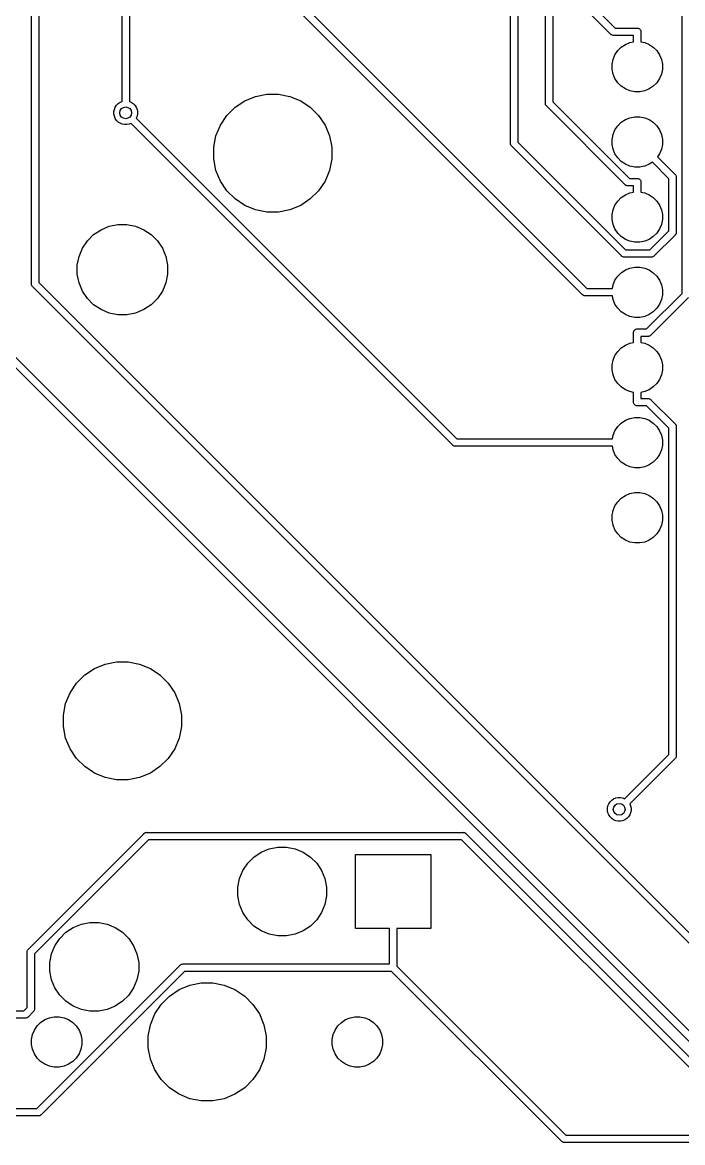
# Model space of a CAD drawing. Extents: x 1.2 to 14.9, y -4.9 to -0.3.
# Drawn here: x 11.752 to 12.63, y -4.623 to -3.134 of the extents above; entities that cross this region are included whole.
import ezdxf

# ---------------------------------------------------------------- set-up
doc = ezdxf.new("R2010")
doc.units = 0
doc.header["$MEASUREMENT"] = 0
doc.layers.add('BLACK', color=7, linetype='CONTINUOUS')

msp = doc.modelspace()

# ---------------------------------------------------------------- linework, layer by layer
at = {"layer": 'BLACK', "linetype": 'CONTINUOUS'}
for p, q in [((12.4477, -3.24091), (12.4477, -1.67535)), ((12.4575, -1.67356), (12.4575, -3.23911)), ((12.4014, -3.29455), (12.4014, -1.9594)), ((12.4112, -1.9576), (12.4112, -3.29275)), ((12.6298, -3.49398), (12.6298, -2.49835)), ((12.4972, -3.49581), (11.8597, -2.85831)), ((11.868, -2.85262), (12.5029, -3.48758)), ((11.7642, -3.48149), (11.7642, -2.96033)), ((11.774, -2.95854), (11.774, -3.47969)), ((11.8845, -3.23886), (11.8845, -2.95451)), ((11.8944, -2.95271), (11.8944, -3.23886)), ((12.535, -3.14954), (12.467, -3.08159)), ((12.4753, -3.0759), (12.5407, -3.14131)), ((12.5407, -3.14131), (12.5698, -3.14131)), ((12.5698, -3.14131), (12.57, -3.14128)), ((12.57, -3.14128), (12.5702, -3.14131)), ((12.5702, -3.14131), (12.571, -3.14138)), ((12.571, -3.14138), (12.5719, -3.14166)), ((12.5719, -3.14166), (12.5727, -3.14212)), ((12.5727, -3.14212), (12.5735, -3.14273)), ((12.5735, -3.14273), (12.5741, -3.14348)), ((12.5741, -3.14348), (12.5746, -3.14434)), ((12.5351, -3.14973), (12.535, -3.14954)), ((12.5353, -3.14988), (12.5351, -3.14973)), ((12.5359, -3.15034), (12.5353, -3.14988)), ((12.5367, -3.1508), (12.5359, -3.15034)), ((12.5377, -3.15108), (12.5367, -3.1508)), ((12.5384, -3.15115), (12.5377, -3.15108)), ((12.5386, -3.15117), (12.5384, -3.15115)), ((12.5384, -3.15115), (12.5384, -3.15115)), ((12.5389, -3.15115), (12.5386, -3.15117)), ((12.5651, -3.15115), (12.5389, -3.15115)), ((12.5651, -3.15936), (12.5651, -3.15115)), ((12.5746, -3.14434), (12.5749, -3.14526)), ((12.5749, -3.14526), (12.5749, -3.14623)), ((12.5749, -3.14623), (12.5749, -3.14647)), ((12.5749, -3.14647), (12.5749, -3.15936)), ((12.5403, -3.17665), (12.544, -3.17117)), ((12.544, -3.17117), (12.5487, -3.16651)), ((12.5487, -3.16651), (12.5541, -3.16284)), ((12.5541, -3.16284), (12.5602, -3.16032)), ((12.5602, -3.16032), (12.5651, -3.15936)), ((12.5749, -3.15936), (12.5798, -3.16032)), ((12.5798, -3.16032), (12.5859, -3.16284)), ((12.5859, -3.16284), (12.5913, -3.16651)), ((12.5913, -3.16651), (12.596, -3.17117)), ((12.596, -3.17117), (12.5997, -3.17665)), ((12.5365, -3.1892), (12.5378, -3.18274)), ((12.5378, -3.18274), (12.5403, -3.17665)), ((12.5997, -3.17665), (12.6022, -3.18274)), ((12.6022, -3.18274), (12.6035, -3.1892)), ((12.5365, -3.1958), (12.5365, -3.1892)), ((12.5378, -3.20226), (12.5365, -3.1958)), ((12.5403, -3.20835), (12.5378, -3.20226)), ((12.6022, -3.20226), (12.5997, -3.20835)), ((12.6035, -3.1958), (12.6022, -3.20226)), ((12.6035, -3.1892), (12.6035, -3.1958)), ((12.544, -3.21383), (12.5403, -3.20835)), ((12.5487, -3.21849), (12.544, -3.21383)), ((12.596, -3.21383), (12.5913, -3.21849)), ((12.5997, -3.20835), (12.596, -3.21383)), ((12.0478, -3.23793), (12.0621, -3.23202)), ((12.0621, -3.23202), (12.0773, -3.229)), ((12.0773, -3.229), (12.0927, -3.229)), ((12.0927, -3.229), (12.1079, -3.23202)), ((12.1079, -3.23202), (12.1222, -3.23793)), ((12.5541, -3.22216), (12.5487, -3.21849)), ((12.5602, -3.22468), (12.5541, -3.22216)), ((12.5667, -3.22596), (12.5602, -3.22468)), ((12.5733, -3.22596), (12.5667, -3.22596)), ((12.5798, -3.22468), (12.5733, -3.22596)), ((12.5859, -3.22216), (12.5798, -3.22468)), ((12.5913, -3.21849), (12.5859, -3.22216)), ((11.8743, -3.24927), (11.8755, -3.24641)), ((11.8755, -3.24641), (11.8772, -3.24383)), ((11.8772, -3.24383), (11.8794, -3.24163)), ((11.8794, -3.24163), (11.882, -3.23991)), ((11.882, -3.23991), (11.8845, -3.23886)), ((11.8944, -3.23886), (11.8969, -3.23991)), ((11.8969, -3.23991), (11.8995, -3.24163)), ((11.8995, -3.24163), (11.9017, -3.24383)), ((11.9017, -3.24383), (11.9034, -3.24641)), ((11.9034, -3.24641), (11.9046, -3.24927)), ((12.024, -3.25746), (12.035, -3.24653)), ((12.035, -3.24653), (12.0478, -3.23793)), ((12.1222, -3.23793), (12.135, -3.24653)), ((12.135, -3.24653), (12.146, -3.25746)), ((12.4477, -3.24115), (12.4477, -3.24091)), ((12.4477, -3.24139), (12.4477, -3.24115)), ((12.4478, -3.24211), (12.4477, -3.24139)), ((12.4477, -3.24139), (12.4477, -3.24139)), ((12.448, -3.24304), (12.4478, -3.24211)), ((12.4485, -3.2439), (12.448, -3.24304)), ((12.4491, -3.24465), (12.4485, -3.2439)), ((12.4493, -3.2448), (12.4491, -3.24465)), ((12.554, -3.34954), (12.4493, -3.2448)), ((12.4575, -3.23911), (12.5597, -3.34131)), ((11.8737, -3.25232), (11.8743, -3.24927)), ((11.8737, -3.25542), (11.8737, -3.25232)), ((11.8743, -3.25846), (11.8737, -3.25542)), ((11.8755, -3.26133), (11.8743, -3.25846)), ((11.8772, -3.2639), (11.8755, -3.26133)), ((11.9046, -3.25846), (11.9035, -3.261)), ((11.9035, -3.261), (12.3301, -3.68758)), ((11.9046, -3.24927), (11.9052, -3.25232)), ((11.9052, -3.25542), (11.9046, -3.25846)), ((11.9052, -3.25232), (11.9052, -3.25542)), ((12.0154, -3.27032), (12.024, -3.25746)), ((12.146, -3.25746), (12.1546, -3.27032)), ((12.5541, -3.26284), (12.5602, -3.26032)), ((12.5602, -3.26032), (12.5667, -3.25904)), ((12.5667, -3.25904), (12.5733, -3.25904)), ((12.5733, -3.25904), (12.5798, -3.26032)), ((12.5798, -3.26032), (12.5859, -3.26284)), ((11.8794, -3.2661), (11.8772, -3.2639)), ((11.882, -3.26782), (11.8794, -3.2661)), ((11.8848, -3.26901), (11.882, -3.26782)), ((11.8879, -3.26961), (11.8848, -3.26901)), ((11.891, -3.26961), (11.8879, -3.26961)), ((11.894, -3.26901), (11.891, -3.26961)), ((11.8966, -3.26796), (11.894, -3.26901)), ((12.3244, -3.69581), (11.8966, -3.26796)), ((12.0095, -3.2846), (12.0154, -3.27032)), ((12.1546, -3.27032), (12.1605, -3.2846)), ((12.5378, -3.28274), (12.5403, -3.27665)), ((12.5403, -3.27665), (12.544, -3.27117)), ((12.544, -3.27117), (12.5487, -3.26651)), ((12.5487, -3.26651), (12.5541, -3.26284)), ((12.5859, -3.26284), (12.5913, -3.26651)), ((12.5913, -3.26651), (12.596, -3.27117)), ((12.596, -3.27117), (12.5997, -3.27665)), ((12.5997, -3.27665), (12.6022, -3.28274)), ((12.0065, -3.29977), (12.0095, -3.2846)), ((12.1605, -3.2846), (12.1635, -3.29977)), ((12.5365, -3.2892), (12.5378, -3.28274)), ((12.5365, -3.2958), (12.5365, -3.2892)), ((12.6022, -3.28274), (12.6035, -3.2892)), ((12.6035, -3.2892), (12.6035, -3.2958)), ((12.0065, -3.31523), (12.0065, -3.29977)), ((12.1635, -3.29977), (12.1635, -3.31523)), ((12.4014, -3.29479), (12.4014, -3.29455)), ((12.4014, -3.29503), (12.4014, -3.29479)), ((12.4015, -3.29575), (12.4014, -3.29503)), ((12.4014, -3.29503), (12.4014, -3.29503)), ((12.4018, -3.29668), (12.4015, -3.29575)), ((12.4022, -3.29753), (12.4018, -3.29668)), ((12.4028, -3.29828), (12.4022, -3.29753)), ((12.403, -3.29844), (12.4028, -3.29828)), ((12.5488, -3.44423), (12.403, -3.29844)), ((12.4112, -3.29275), (12.5545, -3.436)), ((12.5378, -3.30226), (12.5365, -3.2958)), ((12.5403, -3.30835), (12.5378, -3.30226)), ((12.6022, -3.30226), (12.5997, -3.30835)), ((12.6035, -3.2958), (12.6022, -3.30226)), ((12.0095, -3.3304), (12.0065, -3.31523)), ((12.1635, -3.31523), (12.1605, -3.3304)), ((12.544, -3.31383), (12.5403, -3.30835)), ((12.5487, -3.31849), (12.544, -3.31383)), ((12.5541, -3.32216), (12.5487, -3.31849)), ((12.5602, -3.32468), (12.5541, -3.32216)), ((12.5859, -3.32216), (12.5798, -3.32468)), ((12.59, -3.31941), (12.5859, -3.32216)), ((12.612, -3.34148), (12.59, -3.31941)), ((12.5997, -3.30835), (12.5969, -3.31245)), ((12.5969, -3.31245), (12.6203, -3.33579)), ((12.0154, -3.34468), (12.0095, -3.3304)), ((12.1605, -3.3304), (12.1546, -3.34468)), ((12.5667, -3.32596), (12.5602, -3.32468)), ((12.5733, -3.32596), (12.5667, -3.32596)), ((12.5798, -3.32468), (12.5733, -3.32596)), ((12.6203, -3.33579), (12.6204, -3.33595)), ((12.6204, -3.33595), (12.6206, -3.33614)), ((12.6206, -3.33614), (12.6206, -3.33614)), ((12.6206, -3.33614), (12.6209, -3.33646)), ((12.6209, -3.33646), (12.6211, -3.3367)), ((12.6211, -3.3367), (12.6215, -3.33755)), ((12.024, -3.35754), (12.0154, -3.34468)), ((12.1546, -3.34468), (12.146, -3.35754)), ((12.5542, -3.34972), (12.554, -3.34954)), ((12.5544, -3.34988), (12.5542, -3.34972)), ((12.5549, -3.35034), (12.5544, -3.34988)), ((12.5557, -3.35075), (12.5549, -3.35034)), ((12.5558, -3.3508), (12.5557, -3.35075)), ((12.5567, -3.35108), (12.5558, -3.3508)), ((12.5574, -3.35115), (12.5567, -3.35108)), ((12.5577, -3.35117), (12.5574, -3.35115)), ((12.5574, -3.35115), (12.5574, -3.35115)), ((12.5579, -3.35115), (12.5577, -3.35117)), ((12.5651, -3.35115), (12.5579, -3.35115)), ((12.5597, -3.34131), (12.5698, -3.34131)), ((12.5651, -3.35936), (12.5651, -3.35115)), ((12.5698, -3.34131), (12.57, -3.34128)), ((12.57, -3.34128), (12.5702, -3.34131)), ((12.5702, -3.34131), (12.571, -3.34138)), ((12.571, -3.34138), (12.5719, -3.34166)), ((12.5719, -3.34166), (12.5727, -3.34212)), ((12.5727, -3.34212), (12.5735, -3.34273)), ((12.5735, -3.34273), (12.5741, -3.34348)), ((12.5741, -3.34348), (12.5746, -3.34434)), ((12.5746, -3.34434), (12.5749, -3.34526)), ((12.5749, -3.34526), (12.5749, -3.34623)), ((12.5749, -3.34623), (12.5749, -3.34647)), ((12.5749, -3.34647), (12.5749, -3.35936)), ((12.612, -3.41068), (12.612, -3.34148)), ((12.6215, -3.33755), (12.6218, -3.33848)), ((12.6218, -3.33848), (12.6219, -3.3392)), ((12.6219, -3.3392), (12.6219, -3.3392)), ((12.6219, -3.3392), (12.6219, -3.33944)), ((12.6219, -3.33944), (12.6219, -3.33969)), ((12.6219, -3.33969), (12.6219, -3.41248)), ((12.035, -3.36847), (12.024, -3.35754)), ((12.146, -3.35754), (12.135, -3.36847)), ((12.544, -3.37117), (12.5487, -3.36651)), ((12.5487, -3.36651), (12.5541, -3.36284)), ((12.5541, -3.36284), (12.5602, -3.36032)), ((12.5602, -3.36032), (12.5651, -3.35936)), ((12.5749, -3.35936), (12.5798, -3.36032)), ((12.5798, -3.36032), (12.5859, -3.36284)), ((12.5859, -3.36284), (12.5913, -3.36651)), ((12.5913, -3.36651), (12.596, -3.37117)), ((12.0478, -3.37707), (12.035, -3.36847)), ((12.0621, -3.38298), (12.0478, -3.37707)), ((12.1222, -3.37707), (12.1079, -3.38298)), ((12.135, -3.36847), (12.1222, -3.37707)), ((12.5378, -3.38274), (12.5403, -3.37665)), ((12.5403, -3.37665), (12.544, -3.37117)), ((12.596, -3.37117), (12.5997, -3.37665)), ((12.5997, -3.37665), (12.6022, -3.38274)), ((12.0773, -3.386), (12.0621, -3.38298)), ((12.0927, -3.386), (12.0773, -3.386)), ((12.1079, -3.38298), (12.0927, -3.386)), ((12.5365, -3.3892), (12.5378, -3.38274)), ((12.5365, -3.3958), (12.5365, -3.3892)), ((12.5378, -3.40226), (12.5365, -3.3958)), ((12.6022, -3.38274), (12.6035, -3.3892)), ((12.6035, -3.3958), (12.6022, -3.40226)), ((12.6035, -3.3892), (12.6035, -3.3958)), ((11.8468, -3.41589), (11.8566, -3.40933)), ((11.8566, -3.40933), (11.8675, -3.40481)), ((11.8675, -3.40481), (11.8791, -3.4025)), ((11.8791, -3.4025), (11.8909, -3.4025)), ((11.8909, -3.4025), (11.9025, -3.40481)), ((11.9025, -3.40481), (11.9134, -3.40933)), ((11.9134, -3.40933), (11.9232, -3.41589)), ((12.5403, -3.40835), (12.5378, -3.40226)), ((12.544, -3.41383), (12.5403, -3.40835)), ((12.5867, -3.436), (12.612, -3.41068)), ((12.5997, -3.40835), (12.596, -3.41383)), ((12.6022, -3.40226), (12.5997, -3.40835)), ((11.8318, -3.43408), (11.8384, -3.42425)), ((11.8384, -3.42425), (11.8468, -3.41589)), ((11.9232, -3.41589), (11.9316, -3.42425)), ((11.9316, -3.42425), (11.9382, -3.43408)), ((12.5487, -3.41849), (12.544, -3.41383)), ((12.5541, -3.42216), (12.5487, -3.41849)), ((12.5602, -3.42468), (12.5541, -3.42216)), ((12.5667, -3.42596), (12.5602, -3.42468)), ((12.5733, -3.42596), (12.5667, -3.42596)), ((12.5798, -3.42468), (12.5733, -3.42596)), ((12.5859, -3.42216), (12.5798, -3.42468)), ((12.5913, -3.41849), (12.5859, -3.42216)), ((12.596, -3.41383), (12.5913, -3.41849)), ((12.6203, -3.41637), (12.5924, -3.44423)), ((12.6204, -3.41621), (12.6203, -3.41637)), ((12.6209, -3.41563), (12.6204, -3.41621)), ((12.6211, -3.41546), (12.6209, -3.41563)), ((12.6215, -3.41461), (12.6211, -3.41546)), ((12.6216, -3.41437), (12.6215, -3.41461)), ((12.6218, -3.41368), (12.6216, -3.41437)), ((12.6219, -3.41296), (12.6218, -3.41368)), ((12.6219, -3.41248), (12.6219, -3.41272)), ((12.6219, -3.41272), (12.6219, -3.41296)), ((12.6219, -3.41296), (12.6219, -3.41296)), ((11.8273, -3.445), (11.8318, -3.43408)), ((11.9382, -3.43408), (11.9427, -3.445)), ((12.5545, -3.436), (12.5867, -3.436)), ((11.825, -3.45659), (11.8273, -3.445)), ((11.9427, -3.445), (11.945, -3.45659)), ((12.549, -3.44442), (12.5488, -3.44423)), ((12.5492, -3.44458), (12.549, -3.44442)), ((12.5494, -3.44481), (12.5492, -3.44458)), ((12.5492, -3.44458), (12.5492, -3.44458)), ((12.5497, -3.44504), (12.5494, -3.44481)), ((12.5506, -3.44549), (12.5497, -3.44504)), ((12.5515, -3.44578), (12.5506, -3.44549)), ((12.5522, -3.44585), (12.5515, -3.44578)), ((12.5525, -3.44587), (12.5522, -3.44585)), ((12.5522, -3.44585), (12.5522, -3.44585)), ((12.5527, -3.44585), (12.5525, -3.44587)), ((12.5885, -3.44585), (12.5527, -3.44585)), ((12.5887, -3.44587), (12.5885, -3.44585)), ((12.589, -3.44585), (12.5887, -3.44587)), ((12.5897, -3.44578), (12.589, -3.44585)), ((12.589, -3.44585), (12.589, -3.44585)), ((12.5906, -3.44549), (12.5897, -3.44578)), ((12.5915, -3.44504), (12.5906, -3.44549)), ((12.5922, -3.44442), (12.5915, -3.44504)), ((12.5924, -3.44423), (12.5922, -3.44442)), ((11.825, -3.46841), (11.825, -3.45659)), ((11.8273, -3.48), (11.825, -3.46841)), ((11.945, -3.46841), (11.9427, -3.48)), ((11.945, -3.45659), (11.945, -3.46841)), ((12.5403, -3.47665), (12.544, -3.47117)), ((12.544, -3.47117), (12.5487, -3.46651)), ((12.5487, -3.46651), (12.5541, -3.46284)), ((12.5541, -3.46284), (12.5602, -3.46032)), ((12.5602, -3.46032), (12.5667, -3.45904)), ((12.5667, -3.45904), (12.5733, -3.45904)), ((12.5733, -3.45904), (12.5798, -3.46032)), ((12.5798, -3.46032), (12.5859, -3.46284)), ((12.5859, -3.46284), (12.5913, -3.46651)), ((12.5913, -3.46651), (12.596, -3.47117)), ((12.596, -3.47117), (12.5997, -3.47665)), ((11.7641, -3.48173), (11.7642, -3.48149)), ((11.7642, -3.48197), (11.7641, -3.48173)), ((11.7642, -3.4827), (11.7642, -3.48197)), ((11.7642, -3.48197), (11.7642, -3.48197)), ((11.7645, -3.48362), (11.7642, -3.4827)), ((11.765, -3.48448), (11.7645, -3.48362)), ((11.7656, -3.48523), (11.765, -3.48448)), ((11.7658, -3.48538), (11.7656, -3.48523)), ((12.6737, -4.39331), (11.7658, -3.48538)), ((11.774, -3.47969), (12.6794, -4.38508)), ((11.8318, -3.49092), (11.8273, -3.48)), ((11.9427, -3.48), (11.9382, -3.49092)), ((12.5369, -3.48758), (12.5378, -3.48274)), ((12.5378, -3.48274), (12.5403, -3.47665)), ((12.5997, -3.47665), (12.6022, -3.48274)), ((12.6022, -3.48274), (12.6035, -3.4892)), ((11.8384, -3.50075), (11.8318, -3.49092)), ((11.8468, -3.50911), (11.8384, -3.50075)), ((11.9316, -3.50075), (11.9232, -3.50911)), ((11.9382, -3.49092), (11.9316, -3.50075)), ((12.4974, -3.496), (12.4972, -3.49581)), ((12.4976, -3.49615), (12.4974, -3.496)), ((12.4981, -3.49661), (12.4976, -3.49615)), ((12.4987, -3.49689), (12.4981, -3.49661)), ((12.499, -3.49707), (12.4987, -3.49689)), ((12.4999, -3.49735), (12.499, -3.49707)), ((12.5006, -3.49742), (12.4999, -3.49735)), ((12.5009, -3.49744), (12.5006, -3.49742)), ((12.5006, -3.49742), (12.5006, -3.49742)), ((12.5011, -3.49742), (12.5009, -3.49744)), ((12.5369, -3.49742), (12.5011, -3.49742)), ((12.5029, -3.48758), (12.5369, -3.48758)), ((12.5378, -3.50226), (12.5369, -3.49742)), ((12.5824, -3.54131), (12.6298, -3.49398)), ((12.638, -3.49967), (12.5881, -3.54954)), ((12.6035, -3.4958), (12.6022, -3.50226)), ((12.6035, -3.4892), (12.6035, -3.4958)), ((11.8566, -3.51567), (11.8468, -3.50911)), ((11.8675, -3.52019), (11.8566, -3.51567)), ((11.9134, -3.51567), (11.9025, -3.52019)), ((11.9232, -3.50911), (11.9134, -3.51567)), ((12.5403, -3.50835), (12.5378, -3.50226)), ((12.544, -3.51383), (12.5403, -3.50835)), ((12.5487, -3.51849), (12.544, -3.51383)), ((12.596, -3.51383), (12.5913, -3.51849)), ((12.5997, -3.50835), (12.596, -3.51383)), ((12.6022, -3.50226), (12.5997, -3.50835)), ((11.8791, -3.5225), (11.8675, -3.52019)), ((11.8909, -3.5225), (11.8791, -3.5225)), ((11.9025, -3.52019), (11.8909, -3.5225)), ((12.5541, -3.52216), (12.5487, -3.51849)), ((12.5602, -3.52468), (12.5541, -3.52216)), ((12.5667, -3.52596), (12.5602, -3.52468)), ((12.5733, -3.52596), (12.5667, -3.52596)), ((12.5798, -3.52468), (12.5733, -3.52596)), ((12.5859, -3.52216), (12.5798, -3.52468)), ((12.5913, -3.51849), (12.5859, -3.52216)), ((12.5651, -3.54526), (12.5654, -3.54434)), ((12.5651, -3.54623), (12.5651, -3.54526)), ((12.5654, -3.54434), (12.5659, -3.54348)), ((12.5659, -3.54348), (12.5665, -3.54273)), ((12.5665, -3.54273), (12.5673, -3.54212)), ((12.5673, -3.54212), (12.5681, -3.54166)), ((12.5681, -3.54166), (12.569, -3.54138)), ((12.569, -3.54138), (12.5698, -3.54131)), ((12.5698, -3.54131), (12.57, -3.54128)), ((12.5698, -3.54131), (12.5698, -3.54131)), ((12.57, -3.54128), (12.5702, -3.54131)), ((12.5702, -3.54131), (12.5824, -3.54131)), ((11.7132, -3.54933), (12.7403, -4.57639)), ((12.5541, -3.56284), (12.5602, -3.56032)), ((12.5602, -3.56032), (12.5651, -3.55936)), ((12.5651, -3.54647), (12.5651, -3.54623)), ((12.5651, -3.55936), (12.5651, -3.54647)), ((12.5842, -3.55115), (12.5749, -3.55115)), ((12.5749, -3.55115), (12.5749, -3.55936)), ((12.5749, -3.55936), (12.5798, -3.56032)), ((12.5798, -3.56032), (12.5859, -3.56284)), ((12.5845, -3.55117), (12.5842, -3.55115)), ((12.5847, -3.55115), (12.5845, -3.55117)), ((12.5854, -3.55108), (12.5847, -3.55115)), ((12.5847, -3.55115), (12.5847, -3.55115)), ((12.5864, -3.5508), (12.5854, -3.55108)), ((12.5872, -3.55034), (12.5864, -3.5508)), ((12.588, -3.54973), (12.5872, -3.55034)), ((12.5881, -3.54954), (12.588, -3.54973)), ((12.7346, -4.58462), (11.7132, -3.56325)), ((12.5403, -3.57665), (12.544, -3.57117)), ((12.544, -3.57117), (12.5487, -3.56651)), ((12.5487, -3.56651), (12.5541, -3.56284)), ((12.5859, -3.56284), (12.5913, -3.56651)), ((12.5913, -3.56651), (12.596, -3.57117)), ((12.596, -3.57117), (12.5997, -3.57665)), ((12.5365, -3.5892), (12.5378, -3.58274)), ((12.5365, -3.5958), (12.5365, -3.5892)), ((12.5378, -3.58274), (12.5403, -3.57665)), ((12.5997, -3.57665), (12.6022, -3.58274)), ((12.6022, -3.58274), (12.6035, -3.5892)), ((12.6035, -3.5892), (12.6035, -3.5958)), ((12.5378, -3.60226), (12.5365, -3.5958)), ((12.5403, -3.60835), (12.5378, -3.60226)), ((12.6022, -3.60226), (12.5997, -3.60835)), ((12.6035, -3.5958), (12.6022, -3.60226)), ((12.544, -3.61383), (12.5403, -3.60835)), ((12.5487, -3.61849), (12.544, -3.61383)), ((12.5541, -3.62216), (12.5487, -3.61849)), ((12.5913, -3.61849), (12.5859, -3.62216)), ((12.596, -3.61383), (12.5913, -3.61849)), ((12.5997, -3.60835), (12.596, -3.61383)), ((12.5602, -3.62468), (12.5541, -3.62216)), ((12.5651, -3.62564), (12.5602, -3.62468)), ((12.5651, -3.63853), (12.5651, -3.62564)), ((12.5798, -3.62468), (12.5749, -3.62564)), ((12.5749, -3.62564), (12.5749, -3.63385)), ((12.5749, -3.63385), (12.5842, -3.63385)), ((12.5859, -3.62216), (12.5798, -3.62468)), ((12.5842, -3.63385), (12.5845, -3.63383)), ((12.5845, -3.63383), (12.5847, -3.63385)), ((12.5847, -3.63385), (12.5847, -3.63385)), ((12.5847, -3.63385), (12.5854, -3.63392)), ((12.5854, -3.63392), (12.5864, -3.6342)), ((12.5864, -3.6342), (12.5872, -3.63466)), ((12.5872, -3.63466), (12.588, -3.63528)), ((12.5651, -3.63877), (12.5651, -3.63853)), ((12.5651, -3.63974), (12.5651, -3.63877)), ((12.5654, -3.64066), (12.5651, -3.63974)), ((12.5659, -3.64152), (12.5654, -3.64066)), ((12.5665, -3.64227), (12.5659, -3.64152)), ((12.5673, -3.64288), (12.5665, -3.64227)), ((12.5681, -3.64334), (12.5673, -3.64288)), ((12.569, -3.64362), (12.5681, -3.64334)), ((12.5698, -3.64369), (12.569, -3.64362)), ((12.57, -3.64372), (12.5698, -3.64369)), ((12.5698, -3.64369), (12.5698, -3.64369)), ((12.5702, -3.64369), (12.57, -3.64372)), ((12.5824, -3.64369), (12.5702, -3.64369)), ((12.6121, -3.67336), (12.5824, -3.64369)), ((12.588, -3.63528), (12.5881, -3.63546)), ((12.5881, -3.63546), (12.6203, -3.66767)), ((12.5487, -3.66651), (12.5541, -3.66284)), ((12.5541, -3.66284), (12.5602, -3.66032)), ((12.5602, -3.66032), (12.5667, -3.65904)), ((12.5667, -3.65904), (12.5733, -3.65904)), ((12.5733, -3.65904), (12.5798, -3.66032)), ((12.5798, -3.66032), (12.5859, -3.66284)), ((12.5859, -3.66284), (12.5913, -3.66651)), ((12.5378, -3.68274), (12.5403, -3.67665)), ((12.5403, -3.67665), (12.544, -3.67117)), ((12.544, -3.67117), (12.5487, -3.66651)), ((12.5913, -3.66651), (12.596, -3.67117)), ((12.596, -3.67117), (12.5997, -3.67665)), ((12.5997, -3.67665), (12.6022, -3.68274)), ((12.6121, -4.10712), (12.6121, -3.67336)), ((12.6203, -3.66767), (12.6205, -3.66782)), ((12.6205, -3.66782), (12.6207, -3.66801)), ((12.6207, -3.66801), (12.6207, -3.66801)), ((12.6207, -3.66801), (12.621, -3.66847)), ((12.621, -3.66847), (12.6211, -3.66857)), ((12.6211, -3.66857), (12.6216, -3.66943)), ((12.6216, -3.66943), (12.6219, -3.67035)), ((12.6219, -3.67035), (12.6219, -3.67108)), ((12.6219, -3.67108), (12.6219, -3.67108)), ((12.6219, -3.67108), (12.622, -3.67132)), ((12.622, -3.67132), (12.6219, -3.67156)), ((12.6219, -3.67156), (12.6219, -4.10892)), ((12.3301, -3.68758), (12.5369, -3.68758)), ((12.5369, -3.68758), (12.5378, -3.68274)), ((12.6022, -3.68274), (12.6035, -3.6892)), ((12.6035, -3.6892), (12.6035, -3.6958)), ((12.3246, -3.696), (12.3244, -3.69581)), ((12.3248, -3.69615), (12.3246, -3.696)), ((12.3253, -3.69661), (12.3248, -3.69615)), ((12.3248, -3.69615), (12.3248, -3.69615)), ((12.3262, -3.69707), (12.3253, -3.69661)), ((12.3271, -3.69735), (12.3262, -3.69707)), ((12.3278, -3.69742), (12.3271, -3.69735)), ((12.3281, -3.69745), (12.3278, -3.69742)), ((12.3278, -3.69742), (12.3278, -3.69742)), ((12.3283, -3.69742), (12.3281, -3.69745)), ((12.5369, -3.69742), (12.3283, -3.69742)), ((12.5378, -3.70226), (12.5369, -3.69742)), ((12.5403, -3.70835), (12.5378, -3.70226)), ((12.544, -3.71383), (12.5403, -3.70835)), ((12.5997, -3.70835), (12.596, -3.71383)), ((12.6022, -3.70226), (12.5997, -3.70835)), ((12.6035, -3.6958), (12.6022, -3.70226)), ((12.5487, -3.71849), (12.544, -3.71383)), ((12.5541, -3.72216), (12.5487, -3.71849)), ((12.5602, -3.72468), (12.5541, -3.72216)), ((12.5859, -3.72216), (12.5798, -3.72468)), ((12.5913, -3.71849), (12.5859, -3.72216)), ((12.596, -3.71383), (12.5913, -3.71849)), ((12.5667, -3.72596), (12.5602, -3.72468)), ((12.5733, -3.72596), (12.5667, -3.72596)), ((12.5798, -3.72468), (12.5733, -3.72596)), ((12.544, -3.77117), (12.5487, -3.76651)), ((12.5487, -3.76651), (12.5541, -3.76284)), ((12.5541, -3.76284), (12.5602, -3.76032)), ((12.5602, -3.76032), (12.5667, -3.75904)), ((12.5667, -3.75904), (12.5733, -3.75904)), ((12.5733, -3.75904), (12.5798, -3.76032)), ((12.5798, -3.76032), (12.5859, -3.76284)), ((12.5859, -3.76284), (12.5913, -3.76651)), ((12.5913, -3.76651), (12.596, -3.77117)), ((12.5365, -3.7892), (12.5378, -3.78274)), ((12.5378, -3.78274), (12.5403, -3.77665)), ((12.5403, -3.77665), (12.544, -3.77117)), ((12.596, -3.77117), (12.5997, -3.77665)), ((12.5997, -3.77665), (12.6022, -3.78274)), ((12.6022, -3.78274), (12.6035, -3.7892)), ((12.5365, -3.7958), (12.5365, -3.7892)), ((12.5378, -3.80226), (12.5365, -3.7958)), ((12.6035, -3.7958), (12.6022, -3.80226)), ((12.6035, -3.7892), (12.6035, -3.7958)), ((12.5403, -3.80835), (12.5378, -3.80226)), ((12.544, -3.81383), (12.5403, -3.80835)), ((12.5487, -3.81849), (12.544, -3.81383)), ((12.596, -3.81383), (12.5913, -3.81849)), ((12.5997, -3.80835), (12.596, -3.81383)), ((12.6022, -3.80226), (12.5997, -3.80835)), ((12.5541, -3.82216), (12.5487, -3.81849)), ((12.5602, -3.82468), (12.5541, -3.82216)), ((12.5667, -3.82596), (12.5602, -3.82468)), ((12.5733, -3.82596), (12.5667, -3.82596)), ((12.5798, -3.82468), (12.5733, -3.82596)), ((12.5859, -3.82216), (12.5798, -3.82468)), ((12.5913, -3.81849), (12.5859, -3.82216)), ((11.8478, -3.99293), (11.8621, -3.98702)), ((11.8621, -3.98702), (11.8773, -3.984)), ((11.8773, -3.984), (11.8927, -3.984)), ((11.8927, -3.984), (11.9079, -3.98702)), ((11.9079, -3.98702), (11.9222, -3.99293)), ((11.824, -4.01246), (11.835, -4.00153)), ((11.835, -4.00153), (11.8478, -3.99293)), ((11.9222, -3.99293), (11.935, -4.00153)), ((11.935, -4.00153), (11.946, -4.01246)), ((11.8154, -4.02532), (11.824, -4.01246)), ((11.946, -4.01246), (11.9546, -4.02532)), ((11.8095, -4.0396), (11.8154, -4.02532)), ((11.9546, -4.02532), (11.9605, -4.0396)), ((11.8065, -4.05477), (11.8095, -4.0396)), ((11.9605, -4.0396), (11.9635, -4.05477)), ((11.8065, -4.07023), (11.8065, -4.05477)), ((11.9635, -4.05477), (11.9635, -4.07023)), ((11.8095, -4.0854), (11.8065, -4.07023)), ((11.9635, -4.07023), (11.9605, -4.0854)), ((11.8154, -4.09968), (11.8095, -4.0854)), ((11.9605, -4.0854), (11.9546, -4.09968)), ((11.824, -4.11254), (11.8154, -4.09968)), ((11.9546, -4.09968), (11.946, -4.11254)), ((12.5531, -4.16613), (12.6121, -4.10712)), ((12.6211, -4.11191), (12.6207, -4.11247)), ((12.6216, -4.11105), (12.6211, -4.11191)), ((12.6211, -4.11191), (12.6211, -4.11191)), ((12.6219, -4.11013), (12.6216, -4.11105)), ((12.6219, -4.10892), (12.622, -4.10916)), ((12.622, -4.10916), (12.6219, -4.1094)), ((12.6219, -4.1094), (12.6219, -4.1094)), ((12.6219, -4.1094), (12.6219, -4.11013)), ((11.835, -4.12347), (11.824, -4.11254)), ((11.8478, -4.13207), (11.835, -4.12347)), ((11.935, -4.12347), (11.9222, -4.13207)), ((11.946, -4.11254), (11.935, -4.12347)), ((12.6203, -4.11281), (12.56, -4.17309)), ((12.6205, -4.11266), (12.6203, -4.11281)), ((12.6207, -4.11247), (12.6205, -4.11266)), ((12.6207, -4.11247), (12.6207, -4.11247)), ((11.8621, -4.13798), (11.8478, -4.13207)), ((11.8773, -4.141), (11.8621, -4.13798)), ((11.8927, -4.141), (11.8773, -4.141)), ((11.9079, -4.13798), (11.8927, -4.141)), ((11.9222, -4.13207), (11.9079, -4.13798)), ((12.532, -4.17276), (12.5337, -4.17019)), ((12.5337, -4.17019), (12.5359, -4.16799)), ((12.5359, -4.16799), (12.5385, -4.16627)), ((12.5385, -4.16627), (12.5414, -4.16508)), ((12.5414, -4.16508), (12.5444, -4.16448)), ((12.5444, -4.16448), (12.5475, -4.16448)), ((12.5475, -4.16448), (12.5505, -4.16508)), ((12.5505, -4.16508), (12.5531, -4.16613)), ((12.5302, -4.17867), (12.5308, -4.17563)), ((12.5302, -4.18178), (12.5302, -4.17867)), ((12.5308, -4.18482), (12.5302, -4.18178)), ((12.5308, -4.17563), (12.532, -4.17276)), ((12.532, -4.18768), (12.5308, -4.18482)), ((12.5611, -4.18482), (12.5599, -4.18768)), ((12.56, -4.17309), (12.5611, -4.17563)), ((12.5611, -4.17563), (12.5617, -4.17867)), ((12.5617, -4.18178), (12.5611, -4.18482)), ((12.5617, -4.17867), (12.5617, -4.18178)), ((12.5337, -4.19026), (12.532, -4.18768)), ((12.5359, -4.19246), (12.5337, -4.19026)), ((12.5385, -4.19418), (12.5359, -4.19246)), ((12.5414, -4.19537), (12.5385, -4.19418)), ((12.5444, -4.19597), (12.5414, -4.19537)), ((12.5475, -4.19597), (12.5444, -4.19597)), ((12.5505, -4.19537), (12.5475, -4.19597)), ((12.5534, -4.19418), (12.5505, -4.19537)), ((12.556, -4.19246), (12.5534, -4.19418)), ((12.5582, -4.19026), (12.556, -4.19246)), ((12.5599, -4.18768), (12.5582, -4.19026)), ((11.7598, -4.36651), (11.9139, -4.21242)), ((11.9139, -4.21242), (11.9141, -4.21223)), ((11.9141, -4.21223), (11.9142, -4.21208)), ((11.9142, -4.21208), (11.9148, -4.21162)), ((11.9142, -4.21208), (11.9142, -4.21208)), ((11.9148, -4.21162), (11.9157, -4.21116)), ((11.9157, -4.21116), (11.9166, -4.21088)), ((11.9166, -4.21088), (11.9173, -4.21081)), ((11.9173, -4.21081), (11.9176, -4.21078)), ((11.9173, -4.21081), (11.9173, -4.21081)), ((11.9176, -4.21078), (11.9178, -4.21081)), ((11.9178, -4.21081), (12.3379, -4.21081)), ((12.3379, -4.21081), (12.3381, -4.21078)), ((12.3381, -4.21078), (12.3384, -4.21081)), ((12.3384, -4.21081), (12.3384, -4.21081)), ((12.3384, -4.21081), (12.3391, -4.21088)), ((12.3391, -4.21088), (12.34, -4.21116)), ((12.34, -4.21116), (12.3409, -4.21162)), ((12.3409, -4.21162), (12.3416, -4.21223)), ((12.3416, -4.21223), (12.3418, -4.21242)), ((12.3418, -4.21242), (12.7252, -4.59586)), ((11.9196, -4.22065), (11.768, -4.3722)), ((12.3361, -4.22065), (11.9196, -4.22065)), ((12.0804, -4.23282), (12.0918, -4.23055)), ((12.0918, -4.23055), (12.1035, -4.23055)), ((12.1035, -4.23055), (12.1149, -4.23282)), ((12.7195, -4.60409), (12.3361, -4.22065)), ((12.0518, -4.25196), (12.06, -4.24374)), ((12.06, -4.24374), (12.0697, -4.23727)), ((12.0697, -4.23727), (12.0804, -4.23282)), ((12.1149, -4.23282), (12.1256, -4.23727)), ((12.1256, -4.23727), (12.1353, -4.24374)), ((12.1353, -4.24374), (12.1435, -4.25196)), ((12.1951, -4.33882), (12.1951, -4.24039)), ((12.1951, -4.24039), (12.2955, -4.24039)), ((12.2955, -4.24039), (12.2955, -4.33882)), ((12.0453, -4.26163), (12.0518, -4.25196)), ((12.1435, -4.25196), (12.15, -4.26163)), ((12.0386, -4.28379), (12.0409, -4.27238)), ((12.0409, -4.27238), (12.0453, -4.26163)), ((12.15, -4.26163), (12.1544, -4.27238)), ((12.1544, -4.27238), (12.1567, -4.28379)), ((12.0386, -4.29542), (12.0386, -4.28379)), ((12.1567, -4.28379), (12.1567, -4.29542)), ((12.0409, -4.30683), (12.0386, -4.29542)), ((12.1567, -4.29542), (12.1544, -4.30683)), ((12.0453, -4.31758), (12.0409, -4.30683)), ((12.0518, -4.32725), (12.0453, -4.31758)), ((12.15, -4.31758), (12.1435, -4.32725)), ((12.1544, -4.30683), (12.15, -4.31758)), ((11.8197, -4.33727), (11.8304, -4.33282)), ((11.8304, -4.33282), (11.8418, -4.33055)), ((11.8418, -4.33055), (11.8535, -4.33055)), ((11.8535, -4.33055), (11.8649, -4.33282)), ((11.8649, -4.33282), (11.8756, -4.33727)), ((12.06, -4.33548), (12.0518, -4.32725)), ((12.1435, -4.32725), (12.1353, -4.33548)), ((11.8018, -4.35196), (11.81, -4.34374)), ((11.81, -4.34374), (11.8197, -4.33727)), ((11.8756, -4.33727), (11.8853, -4.34374)), ((11.8853, -4.34374), (11.8935, -4.35196)), ((12.0697, -4.34194), (12.06, -4.33548)), ((12.0804, -4.34639), (12.0697, -4.34194)), ((12.0918, -4.34866), (12.0804, -4.34639)), ((12.1035, -4.34866), (12.0918, -4.34866)), ((12.1149, -4.34639), (12.1035, -4.34866)), ((12.1256, -4.34194), (12.1149, -4.34639)), ((12.1353, -4.33548), (12.1256, -4.34194)), ((12.2404, -4.33882), (12.1951, -4.33882)), ((12.2404, -4.38586), (12.2404, -4.33882)), ((12.2955, -4.33882), (12.2502, -4.33882)), ((12.2502, -4.33882), (12.2502, -4.38874)), ((11.7909, -4.37238), (11.7953, -4.36163)), ((11.7953, -4.36163), (11.8018, -4.35196)), ((11.8935, -4.35196), (11.9, -4.36163)), ((11.9, -4.36163), (11.9044, -4.37238)), ((11.7582, -4.36992), (11.7583, -4.3692)), ((11.7582, -4.37016), (11.7582, -4.36992)), ((11.7582, -4.36992), (11.7582, -4.36992)), ((11.7582, -4.3704), (11.7582, -4.37016)), ((11.7582, -4.44384), (11.7582, -4.3704)), ((11.7583, -4.3692), (11.7585, -4.36827)), ((11.7585, -4.36827), (11.759, -4.36741)), ((11.759, -4.36741), (11.7596, -4.36666)), ((11.7596, -4.36666), (11.7598, -4.36651)), ((11.768, -4.3722), (11.768, -4.44564)), ((11.7886, -4.38379), (11.7909, -4.37238)), ((11.9044, -4.37238), (11.9067, -4.38379)), ((11.7712, -4.57815), (11.9619, -4.38747)), ((11.7886, -4.39542), (11.7886, -4.38379)), ((11.9067, -4.38379), (11.9067, -4.39542)), ((11.9619, -4.38747), (11.962, -4.38728)), ((11.962, -4.38728), (11.9622, -4.38713)), ((11.9622, -4.38713), (11.9628, -4.38667)), ((11.9628, -4.38667), (11.9636, -4.38621)), ((11.9636, -4.38621), (11.9646, -4.38593)), ((11.9646, -4.38593), (11.9653, -4.38586)), ((11.9653, -4.38586), (11.9655, -4.38583)), ((11.9653, -4.38586), (11.9653, -4.38586)), ((11.9655, -4.38583), (11.9658, -4.38586)), ((11.9658, -4.38586), (12.2404, -4.38586)), ((12.2502, -4.38874), (12.475, -4.61359)), ((11.9676, -4.3957), (11.7769, -4.58638)), ((11.7909, -4.40683), (11.7886, -4.39542)), ((11.7953, -4.41758), (11.7909, -4.40683)), ((11.9044, -4.40683), (11.9, -4.41758)), ((11.9067, -4.39542), (11.9044, -4.40683)), ((12.2432, -4.3957), (11.9676, -4.3957)), ((12.4694, -4.62182), (12.2432, -4.3957)), ((11.8018, -4.42725), (11.7953, -4.41758)), ((11.9, -4.41758), (11.8935, -4.42725)), ((11.9476, -4.42863), (11.9605, -4.42004)), ((11.9605, -4.42004), (11.9747, -4.41412)), ((11.9747, -4.41412), (11.9899, -4.41111)), ((11.9899, -4.41111), (12.0054, -4.41111)), ((12.0054, -4.41111), (12.0205, -4.41412)), ((12.0205, -4.41412), (12.0348, -4.42004)), ((12.0348, -4.42004), (12.0477, -4.42863)), ((11.81, -4.43548), (11.8018, -4.42725)), ((11.8197, -4.44194), (11.81, -4.43548)), ((11.8853, -4.43548), (11.8756, -4.44194)), ((11.8935, -4.42725), (11.8853, -4.43548)), ((11.9281, -4.45242), (11.9367, -4.43957)), ((11.9367, -4.43957), (11.9476, -4.42863)), ((12.0477, -4.42863), (12.0586, -4.43957)), ((12.0586, -4.43957), (12.0672, -4.45242)), ((11.4192, -4.44823), (11.7538, -4.44823)), ((11.7538, -4.44823), (11.7582, -4.44384)), ((11.7664, -4.44953), (11.7595, -4.45646)), ((11.7666, -4.44937), (11.7664, -4.44953)), ((11.7668, -4.44919), (11.7666, -4.44937)), ((11.7672, -4.44863), (11.7668, -4.44919)), ((11.7677, -4.44777), (11.7672, -4.44863)), ((11.768, -4.44684), (11.7677, -4.44763)), ((11.7677, -4.44763), (11.7677, -4.44777)), ((11.768, -4.44564), (11.7681, -4.44588)), ((11.7681, -4.44588), (11.768, -4.44612)), ((11.768, -4.44612), (11.768, -4.44612)), ((11.768, -4.44612), (11.768, -4.44684)), ((11.8304, -4.44639), (11.8197, -4.44194)), ((11.8418, -4.44866), (11.8304, -4.44639)), ((11.8535, -4.44866), (11.8418, -4.44866)), ((11.8649, -4.44639), (11.8535, -4.44866)), ((11.8756, -4.44194), (11.8649, -4.44639)), ((11.9222, -4.46671), (11.9281, -4.45242)), ((12.0672, -4.45242), (12.0731, -4.46671)), ((11.7556, -4.45807), (11.4174, -4.45807)), ((11.7558, -4.4581), (11.7556, -4.45807)), ((11.7561, -4.45807), (11.7558, -4.4581)), ((11.7568, -4.458), (11.7561, -4.45807)), ((11.7561, -4.45807), (11.7561, -4.45807)), ((11.7577, -4.45772), (11.7568, -4.458)), ((11.7586, -4.45727), (11.7577, -4.45772)), ((11.7593, -4.45665), (11.7586, -4.45727)), ((11.7595, -4.45646), (11.7593, -4.45665)), ((11.768, -4.47374), (11.7716, -4.46825)), ((11.7716, -4.46825), (11.7763, -4.46359)), ((11.7763, -4.46359), (11.7818, -4.45992)), ((11.7818, -4.45992), (11.7879, -4.45739)), ((11.7879, -4.45739), (11.7943, -4.45611)), ((11.7943, -4.45611), (11.8009, -4.45611)), ((11.8009, -4.45611), (11.8074, -4.45739)), ((11.8074, -4.45739), (11.8135, -4.45992)), ((11.8135, -4.45992), (11.819, -4.46359)), ((11.819, -4.46359), (11.8237, -4.46825)), ((11.8237, -4.46825), (11.8273, -4.47374)), ((11.9191, -4.48187), (11.9222, -4.46671)), ((12.0731, -4.46671), (12.0761, -4.48187)), ((12.168, -4.47374), (12.1716, -4.46825)), ((12.1716, -4.46825), (12.1763, -4.46359)), ((12.1763, -4.46359), (12.1818, -4.45992)), ((12.1818, -4.45992), (12.1879, -4.45739)), ((12.1879, -4.45739), (12.1943, -4.45611)), ((12.1943, -4.45611), (12.2009, -4.45611)), ((12.2009, -4.45611), (12.2074, -4.45739)), ((12.2074, -4.45739), (12.2135, -4.45992)), ((12.2135, -4.45992), (12.219, -4.46359)), ((12.219, -4.46359), (12.2237, -4.46825)), ((12.2237, -4.46825), (12.2273, -4.47374)), ((11.7641, -4.48631), (11.7654, -4.47983)), ((11.7654, -4.47983), (11.768, -4.47374)), ((11.8273, -4.47374), (11.8299, -4.47983)), ((11.8299, -4.47983), (11.8311, -4.48631)), ((11.9191, -4.49734), (11.9191, -4.48187)), ((12.0761, -4.48187), (12.0761, -4.49734)), ((12.1641, -4.48631), (12.1654, -4.47983)), ((12.1654, -4.47983), (12.168, -4.47374)), ((12.2273, -4.47374), (12.2299, -4.47983)), ((12.2299, -4.47983), (12.2311, -4.48631)), ((11.7641, -4.49291), (11.7641, -4.48631)), ((11.7654, -4.49938), (11.7641, -4.49291)), ((11.8311, -4.49291), (11.8299, -4.49938)), ((11.8311, -4.48631), (11.8311, -4.49291)), ((11.9222, -4.5125), (11.9191, -4.49734)), ((12.0761, -4.49734), (12.0731, -4.5125)), ((12.1641, -4.49291), (12.1641, -4.48631)), ((12.1654, -4.49938), (12.1641, -4.49291)), ((12.2311, -4.49291), (12.2299, -4.49938)), ((12.2311, -4.48631), (12.2311, -4.49291)), ((11.768, -4.50547), (11.7654, -4.49938)), ((11.7716, -4.51096), (11.768, -4.50547)), ((11.7763, -4.51563), (11.7716, -4.51096)), ((11.8237, -4.51096), (11.819, -4.51563)), ((11.8273, -4.50547), (11.8237, -4.51096)), ((11.8299, -4.49938), (11.8273, -4.50547)), ((11.9281, -4.52679), (11.9222, -4.5125)), ((12.0731, -4.5125), (12.0672, -4.52679)), ((12.168, -4.50547), (12.1654, -4.49938)), ((12.1716, -4.51096), (12.168, -4.50547)), ((12.1763, -4.51563), (12.1716, -4.51096)), ((12.2237, -4.51096), (12.219, -4.51563)), ((12.2273, -4.50547), (12.2237, -4.51096)), ((12.2299, -4.49938), (12.2273, -4.50547)), ((11.7818, -4.51929), (11.7763, -4.51563)), ((11.7879, -4.52182), (11.7818, -4.51929)), ((11.7943, -4.52311), (11.7879, -4.52182)), ((11.8009, -4.52311), (11.7943, -4.52311)), ((11.8074, -4.52182), (11.8009, -4.52311)), ((11.8135, -4.51929), (11.8074, -4.52182)), ((11.819, -4.51563), (11.8135, -4.51929)), ((11.9367, -4.53965), (11.9281, -4.52679)), ((12.0672, -4.52679), (12.0586, -4.53965)), ((12.1818, -4.51929), (12.1763, -4.51563)), ((12.1879, -4.52182), (12.1818, -4.51929)), ((12.1943, -4.52311), (12.1879, -4.52182)), ((12.2009, -4.52311), (12.1943, -4.52311)), ((12.2074, -4.52182), (12.2009, -4.52311)), ((12.2135, -4.51929), (12.2074, -4.52182)), ((12.219, -4.51563), (12.2135, -4.51929)), ((11.9476, -4.55058), (11.9367, -4.53965)), ((12.0586, -4.53965), (12.0477, -4.55058)), ((11.9605, -4.55917), (11.9476, -4.55058)), ((12.0477, -4.55058), (12.0348, -4.55917)), ((11.9747, -4.56509), (11.9605, -4.55917)), ((11.9899, -4.56811), (11.9747, -4.56509)), ((12.0054, -4.56811), (11.9899, -4.56811)), ((12.0205, -4.56509), (12.0054, -4.56811)), ((12.0348, -4.55917), (12.0205, -4.56509)), ((11.773, -4.58799), (10.4903, -4.58799)), ((10.4921, -4.57815), (11.7712, -4.57815)), ((11.7732, -4.58802), (11.773, -4.58799)), ((11.7735, -4.58799), (11.7732, -4.58802)), ((11.7742, -4.58792), (11.7735, -4.58799)), ((11.7735, -4.58799), (11.7735, -4.58799)), ((11.7751, -4.58764), (11.7742, -4.58792)), ((11.776, -4.58718), (11.7751, -4.58764)), ((11.7767, -4.58657), (11.776, -4.58718)), ((11.7769, -4.58638), (11.7767, -4.58657)), ((12.475, -4.61359), (14.1242, -4.61359)), ((12.4695, -4.622), (12.4694, -4.62182)), ((12.4697, -4.62216), (12.4695, -4.622)), ((12.4703, -4.62262), (12.4697, -4.62216)), ((12.4697, -4.62216), (12.4697, -4.62216)), ((12.4711, -4.62308), (12.4703, -4.62262)), ((12.472, -4.62336), (12.4711, -4.62308)), ((12.4728, -4.62343), (12.472, -4.62336)), ((12.473, -4.62345), (12.4728, -4.62343)), ((12.4728, -4.62343), (12.4728, -4.62343)), ((12.4732, -4.62343), (12.473, -4.62345)), ((14.126, -4.62343), (12.4732, -4.62343))]:
    msp.add_line(p, q, dxfattribs=at)
at = {"layer": 'BLACK'}
for centre in [(11.8894, -3.25387), (12.5459, -4.18022)]:
    msp.add_circle(centre, 0.007874, dxfattribs=at)

doc.saveas('drawing.dxf')
